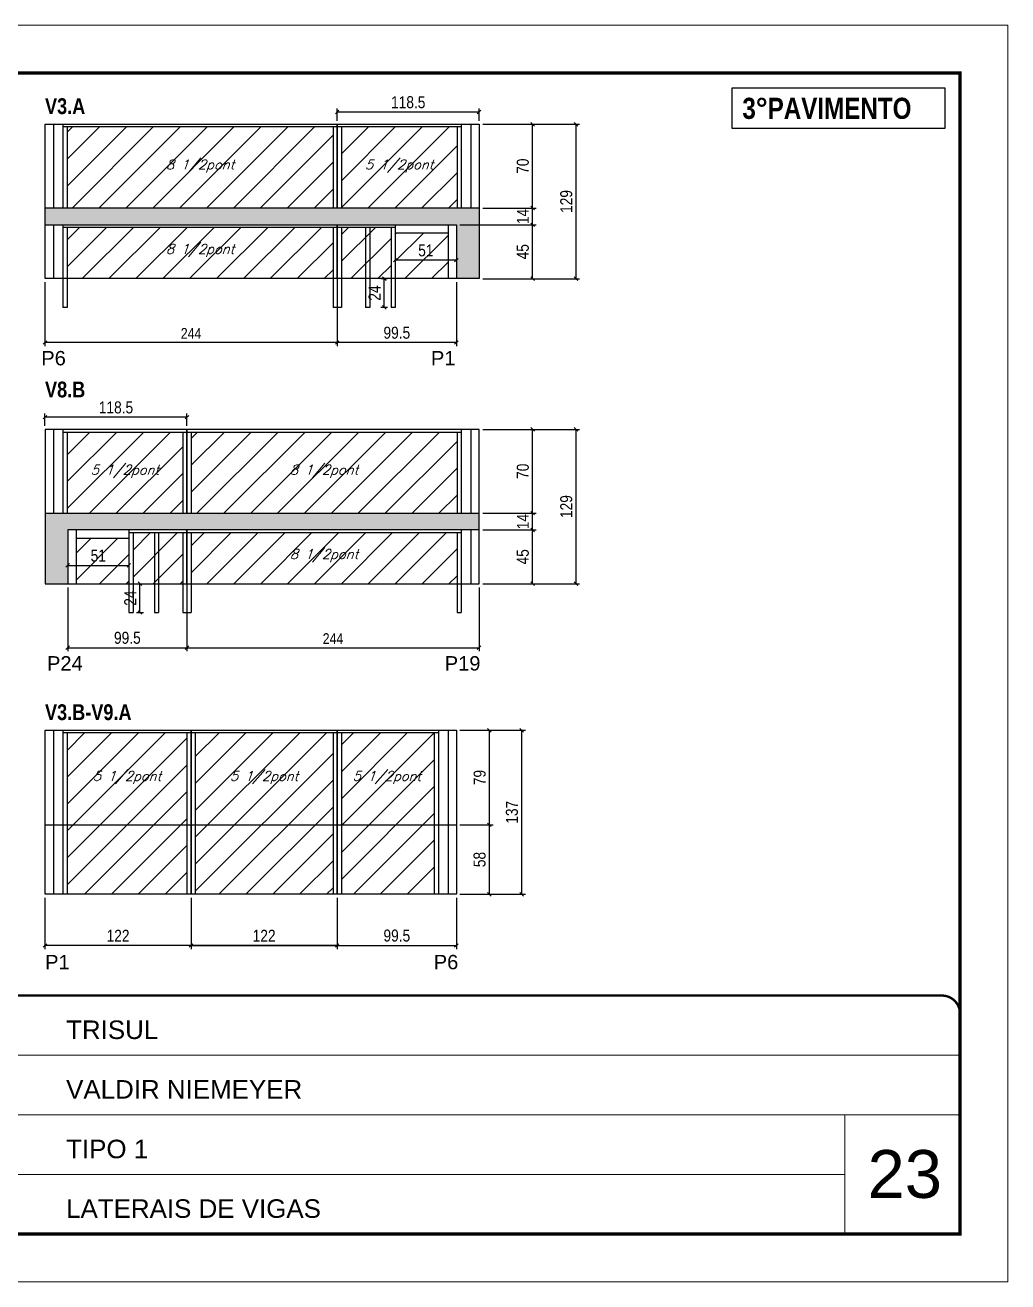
# Model space of a CAD drawing. Extents: x 3330 to 22105, y 1197 to 30204.
# Drawn here: x 16694 to 17515, y 23020 to 24070 of the extents above; entities that cross this region are included whole.
import ezdxf

# ---------------------------------------------------------------- set-up
doc = ezdxf.new("R2010")
doc.units = 0
doc.linetypes.add('CONTINUO', pattern=[0])
doc.linetypes.add('DASHED', pattern=[0.75, 0.5, -0.25])
for name, color, linetype in [('5', 5, 'Continuous'), ('COTA', 241, 'Continuous'), ('NOMENCLATURA', 7, 'Continuous'), ('Painéis', 200, 'Continuous'), ('SARR_2.2x7', 40, 'Continuous'), ('SARR_3.5x7', 81, 'Continuous'), ('texto', 7, 'Continuous')]:
    doc.layers.add(name, color=color, linetype=linetype)
for name, color, linetype, lineweight in [('CARIMBO', 255, 'Continuous', 9), ('Folhas', 255, 'Continuous', 9), ('Hachura', 251, 'Continuous', 9), ('SARRAFO DE PRESSAO', 251, 'DASHED', 9)]:
    doc.layers.add(name, color=color, linetype=linetype, lineweight=lineweight)
doc.styles.add('ARIAL', font='arial.ttf')
doc.styles.add('COTA TECNICA', font='techl___.ttf', dxfattribs={"height": 10})
doc.styles.add('COTA TECNICA-50', font='techl___.ttf', dxfattribs={"height": 9})
doc.styles.add('Romans', font='romans.shx')
doc.styles.get("Standard").update_dxf_attribs({"font": 'arial.ttf'})
doc.styles.add('TECNICA', font='techb___.ttf', dxfattribs={"height": 10})
doc.dimstyles.new('COTA PAINEL-50', dxfattribs={"dimtxt": 9, "dimasz": 3, "dimexe": 3, "dimexo": 3, "dimgap": 3, "dimtad": 1, "dimdec": 1, "dimzin": 12, "dimdsep": 46, "dimtxsty": 'COTA TECNICA-50', "dimblk1": 'OBLIQUE', "dimblk2": 'OBLIQUE', "dimsah": 1, "dimcen": 0.9, "dimclrd": 4, "dimclre": 4, "dimclrt": 240, "dimadec": 1, "dimazin": 3, "dimtfac": 1, "dimtdec": 1, "dimtmove": 0, "dimatfit": 3, "dimfxl": 1, "dimtolj": 1, "dimtzin": 12, "dimarcsym": 0})
doc.dimstyles.new('PAINEL', dxfattribs={"dimtxt": 10, "dimasz": 3, "dimexe": 3, "dimexo": 3, "dimgap": 3, "dimtad": 1, "dimdec": 1, "dimzin": 12, "dimdsep": 46, "dimtxsty": 'COTA TECNICA', "dimblk1": 'OBLIQUE', "dimblk2": 'OBLIQUE', "dimsah": 1, "dimcen": 0.9, "dimclrd": 4, "dimclre": 4, "dimclrt": 240, "dimadec": 1, "dimazin": 3, "dimtfac": 1, "dimtdec": 1, "dimtmove": 0, "dimatfit": 3, "dimfxl": 1, "dimtolj": 1, "dimtzin": 12, "dimarcsym": 0})

# ---------------------------------------------------------------- blocks, each defined once
blk = doc.blocks.new('9999999999')
at = {"color": 30, "linetype": 'CONTINUO'}
for p, q in [((98564.6, 34379.6), (99584, 34379.6)), ((98564.6, 34329.8), (99488, 34329.8)), ((99584, 34329.8), (99488, 34329.8)), ((99488, 34329.8), (99488, 34230.2)), ((98564.6, 34280), (99488, 34280))]:
    blk.add_line(p, q, dxfattribs=at)
at = {"color": 30, "linetype": 'CONTINUO', "const_width": 2}
blk.add_lwpolyline([(99584, 34230.2), (99584, 34414.4, 0.414214), (99569, 34429.4), (98229, 34429.4, 0.414214), (98214, 34414.4), (98214, 34245.2, 0.414214), (98229, 34230.2), (99584, 34230.2)], format="xyb", dxfattribs=at)
at = {"layer": 'Folhas'}
blk.add_lwpolyline([(98139, 34190.2), (99624, 34190.2), (99624, 35240.2), (98139, 35240.2)], close=True, dxfattribs=at)
at = {"layer": 'Folhas', "color": 30, "const_width": 3}
blk.add_lwpolyline([(98214, 34230.2), (99584, 34230.2), (99584, 35200.2), (98214, 35200.2)], close=True, dxfattribs=at)
at = {"color": 7, "linetype": 'Continuous', "ltscale": 5, "style": 'ARIAL'}
for s, height, p in [('TRISUL', 15.48, (98837.7, 34393.1)), ('VALDIR NIEMEYER', 15.483, (98837.7, 34343.3)), ('TIPO 1', 15.48, (98837.7, 34293.5)), ('LATERAIS DE VIGAS', 15.483, (98837.7, 34243.7))]:
    blk.add_text(s, height=height, dxfattribs=at).set_placement(p)
blk = doc.blocks.new('_Oblique')
at = {"color": 0, "linetype": 'ByBlock', "lineweight": -2}
blk.add_line((-0.5, -0.5), (0.5, 0.5), dxfattribs=at)
blk = doc.blocks.new('*D3789')
at = {"layer": 'COTA', "color": 4, "linetype": 'ByBlock', "lineweight": -2, "transparency": 16777216}
for p, q in [((16710.6, 23855.4), (16710.6, 23802.1)), ((16954.6, 23855.4), (16954.6, 23802.1)), ((16954.6, 23805.1), (16710.6, 23805.1))]:
    blk.add_line(p, q, dxfattribs=at)
at = {"layer": 'Defpoints', "color": 0, "linetype": 'ByBlock', "transparency": 16777216}
for p in [(16710.6, 23858.4), (16954.6, 23858.4), (16710.6, 23805.1)]:
    blk.add_point(p, dxfattribs=at)
at = {"layer": 'COTA', "color": 4, "linetype": 'ByBlock', "lineweight": -2, "transparency": 16777216, "xscale": 3, "yscale": 3, "zscale": 3, "rotation": 180}
blk.add_blockref('_Oblique', (16710.6, 23805.1), dxfattribs=at)
at = {"layer": 'COTA', "color": 4, "linetype": 'ByBlock', "lineweight": -2, "transparency": 16777216, "xscale": 3, "yscale": 3, "zscale": 3}
blk.add_blockref('_Oblique', (16954.6, 23805.1), dxfattribs=at)
at = {"layer": 'COTA', "color": 240, "linetype": 'ByBlock', "transparency": 16777216, "insert": (16832.6, 23812.7), "char_height": 9, "attachment_point": 5, "style": 'COTA TECNICA-50'}
blk.add_mtext('\\A1;244', dxfattribs=at)
blk = doc.blocks.new('*D3790')
at = {"layer": 'COTA', "color": 4, "linetype": 'ByBlock', "lineweight": -2, "transparency": 16777216}
for p, q in [((16954.6, 23855.4), (16954.6, 23802.1)), ((17054.1, 23855.4), (17054.1, 23802.1)), ((17054.1, 23805.1), (16954.6, 23805.1))]:
    blk.add_line(p, q, dxfattribs=at)
at = {"layer": 'Defpoints', "color": 0, "linetype": 'ByBlock', "transparency": 16777216}
for p in [(16954.6, 23858.4), (17054.1, 23858.4), (16954.6, 23805.1)]:
    blk.add_point(p, dxfattribs=at)
at = {"layer": 'COTA', "color": 4, "linetype": 'ByBlock', "lineweight": -2, "transparency": 16777216, "xscale": 3, "yscale": 3, "zscale": 3, "rotation": 180}
blk.add_blockref('_Oblique', (16954.6, 23805.1), dxfattribs=at)
at = {"layer": 'COTA', "color": 4, "linetype": 'ByBlock', "lineweight": -2, "transparency": 16777216, "xscale": 3, "yscale": 3, "zscale": 3}
blk.add_blockref('_Oblique', (17054.1, 23805.1), dxfattribs=at)
at = {"layer": 'COTA', "color": 240, "linetype": 'ByBlock', "transparency": 16777216, "insert": (17004.4, 23813.2), "char_height": 10, "attachment_point": 5, "style": 'COTA TECNICA'}
blk.add_mtext('\\A1;99.5', dxfattribs=at)
blk = doc.blocks.new('*D3791')
at = {"layer": 'COTA', "color": 4, "linetype": 'ByBlock', "lineweight": -2, "transparency": 16777216}
for p, q in [((16996.6, 23858.4), (16990.9, 23858.4)), ((16993.9, 23834.4), (16993.9, 23858.4)), ((16996.6, 23834.4), (16990.9, 23834.4))]:
    blk.add_line(p, q, dxfattribs=at)
at = {"layer": 'Defpoints', "color": 0, "linetype": 'ByBlock', "transparency": 16777216}
for p in [(16993.9, 23858.4), (16999.6, 23858.4), (16999.6, 23834.4)]:
    blk.add_point(p, dxfattribs=at)
at = {"layer": 'COTA', "color": 4, "linetype": 'ByBlock', "lineweight": -2, "transparency": 16777216, "xscale": 3, "yscale": 3, "zscale": 3}
for p, rotation in [((16993.9, 23858.4), 90), ((16993.9, 23834.4), 270)]:
    blk.add_blockref('_Oblique', p, dxfattribs=dict(at, rotation=rotation))
at = {"layer": 'COTA', "color": 240, "linetype": 'ByBlock', "transparency": 16777216, "insert": (16985.8, 23846.4), "char_height": 10, "attachment_point": 5, "rotation": 90, "style": 'COTA TECNICA'}
blk.add_mtext('\\A1;24', dxfattribs=at)
blk = doc.blocks.new('*D3792')
at = {"layer": 'COTA', "color": 4, "linetype": 'ByBlock', "lineweight": -2, "transparency": 16777216}
for p, q in [((16710.6, 23341.1), (16710.6, 23298.3)), ((16832.6, 23341.1), (16832.6, 23298.3)), ((16832.6, 23301.3), (16710.6, 23301.3))]:
    blk.add_line(p, q, dxfattribs=at)
at = {"layer": 'Defpoints', "color": 0, "linetype": 'ByBlock', "transparency": 16777216}
for p in [(16710.6, 23344.1), (16832.6, 23344.1), (16710.6, 23301.3)]:
    blk.add_point(p, dxfattribs=at)
at = {"layer": 'COTA', "color": 4, "linetype": 'ByBlock', "lineweight": -2, "transparency": 16777216, "xscale": 3, "yscale": 3, "zscale": 3, "rotation": 180}
blk.add_blockref('_Oblique', (16710.6, 23301.3), dxfattribs=at)
at = {"layer": 'COTA', "color": 4, "linetype": 'ByBlock', "lineweight": -2, "transparency": 16777216, "xscale": 3, "yscale": 3, "zscale": 3}
blk.add_blockref('_Oblique', (16832.6, 23301.3), dxfattribs=at)
at = {"layer": 'COTA', "color": 240, "linetype": 'ByBlock', "transparency": 16777216, "insert": (16771.6, 23309.4), "char_height": 10, "attachment_point": 5, "style": 'COTA TECNICA'}
blk.add_mtext('\\A1;122', dxfattribs=at)
blk = doc.blocks.new('*D3793')
at = {"layer": 'COTA', "color": 4, "linetype": 'ByBlock', "lineweight": -2, "transparency": 16777216}
for p, q in [((16832.6, 23341.1), (16832.6, 23298.3)), ((16954.6, 23341.1), (16954.6, 23298.3)), ((16832.6, 23301.3), (16954.6, 23301.3))]:
    blk.add_line(p, q, dxfattribs=at)
at = {"layer": 'Defpoints', "color": 0, "linetype": 'ByBlock', "transparency": 16777216}
for p in [(16832.6, 23344.1), (16954.6, 23344.1), (16954.6, 23301.3)]:
    blk.add_point(p, dxfattribs=at)
at = {"layer": 'COTA', "color": 4, "linetype": 'ByBlock', "lineweight": -2, "transparency": 16777216, "xscale": 3, "yscale": 3, "zscale": 3, "rotation": 180}
blk.add_blockref('_Oblique', (16832.6, 23301.3), dxfattribs=at)
at = {"layer": 'COTA', "color": 4, "linetype": 'ByBlock', "lineweight": -2, "transparency": 16777216, "xscale": 3, "yscale": 3, "zscale": 3}
blk.add_blockref('_Oblique', (16954.6, 23301.3), dxfattribs=at)
at = {"layer": 'COTA', "color": 240, "linetype": 'ByBlock', "transparency": 16777216, "insert": (16893.6, 23309.4), "char_height": 10, "attachment_point": 5, "style": 'COTA TECNICA'}
blk.add_mtext('\\A1;122', dxfattribs=at)
blk = doc.blocks.new('*D3794')
at = {"layer": 'COTA', "color": 4, "linetype": 'ByBlock', "lineweight": -2, "transparency": 16777216}
for p, q in [((16832.6, 23341.1), (16832.6, 23298.3)), ((16954.6, 23341.1), (16954.6, 23298.3)), ((16954.6, 23301.3), (16832.6, 23301.3))]:
    blk.add_line(p, q, dxfattribs=at)
at = {"layer": 'Defpoints', "color": 0, "linetype": 'ByBlock', "transparency": 16777216}
for p in [(16832.6, 23344.1), (16954.6, 23344.1), (16832.6, 23301.3)]:
    blk.add_point(p, dxfattribs=at)
at = {"layer": 'COTA', "color": 4, "linetype": 'ByBlock', "lineweight": -2, "transparency": 16777216, "xscale": 3, "yscale": 3, "zscale": 3, "rotation": 180}
blk.add_blockref('_Oblique', (16832.6, 23301.3), dxfattribs=at)
at = {"layer": 'COTA', "color": 4, "linetype": 'ByBlock', "lineweight": -2, "transparency": 16777216, "xscale": 3, "yscale": 3, "zscale": 3}
blk.add_blockref('_Oblique', (16954.6, 23301.3), dxfattribs=at)
at = {"layer": 'COTA', "color": 240, "linetype": 'ByBlock', "transparency": 16777216, "insert": (16893.6, 23309.4), "char_height": 10, "attachment_point": 5, "style": 'COTA TECNICA'}
blk.add_mtext('\\A1;122', dxfattribs=at)
blk = doc.blocks.new('*D3795')
at = {"layer": 'COTA', "color": 4, "linetype": 'ByBlock', "lineweight": -2, "transparency": 16777216}
for p, q in [((16954.6, 23341.1), (16954.6, 23298.3)), ((17054.1, 23341.1), (17054.1, 23298.3)), ((16954.6, 23301.3), (17054.1, 23301.3))]:
    blk.add_line(p, q, dxfattribs=at)
at = {"layer": 'Defpoints', "color": 0, "linetype": 'ByBlock', "transparency": 16777216}
for p in [(16954.6, 23344.1), (17054.1, 23344.1), (17054.1, 23301.3)]:
    blk.add_point(p, dxfattribs=at)
at = {"layer": 'COTA', "color": 4, "linetype": 'ByBlock', "lineweight": -2, "transparency": 16777216, "xscale": 3, "yscale": 3, "zscale": 3, "rotation": 180}
blk.add_blockref('_Oblique', (16954.6, 23301.3), dxfattribs=at)
at = {"layer": 'COTA', "color": 4, "linetype": 'ByBlock', "lineweight": -2, "transparency": 16777216, "xscale": 3, "yscale": 3, "zscale": 3}
blk.add_blockref('_Oblique', (17054.1, 23301.3), dxfattribs=at)
at = {"layer": 'COTA', "color": 240, "linetype": 'ByBlock', "transparency": 16777216, "insert": (17004.4, 23309.5), "char_height": 10, "attachment_point": 5, "style": 'COTA TECNICA'}
blk.add_mtext('\\A1;99.5', dxfattribs=at)
blk = doc.blocks.new('*D3796')
at = {"layer": 'COTA', "color": 4, "linetype": 'ByBlock', "lineweight": -2, "transparency": 16777216}
for p, q in [((17057.1, 23481.1), (17111.7, 23481.1)), ((17108.7, 23344.1), (17108.7, 23481.1)), ((17057.1, 23344.1), (17111.7, 23344.1))]:
    blk.add_line(p, q, dxfattribs=at)
at = {"layer": 'Defpoints', "color": 0, "linetype": 'ByBlock', "transparency": 16777216}
for p in [(17054.1, 23481.1), (17108.7, 23481.1), (17054.1, 23344.1)]:
    blk.add_point(p, dxfattribs=at)
at = {"layer": 'COTA', "color": 4, "linetype": 'ByBlock', "lineweight": -2, "transparency": 16777216, "xscale": 3, "yscale": 3, "zscale": 3}
for p, rotation in [((17108.7, 23481.1), 90), ((17108.7, 23344.1), 270)]:
    blk.add_blockref('_Oblique', p, dxfattribs=dict(at, rotation=rotation))
at = {"layer": 'COTA', "color": 240, "linetype": 'ByBlock', "transparency": 16777216, "insert": (17100.5, 23412.6), "char_height": 10, "attachment_point": 5, "rotation": 90, "style": 'COTA TECNICA'}
blk.add_mtext('\\A1;137', dxfattribs=at)
blk = doc.blocks.new('*D3787')
at = {"layer": 'COTA', "color": 4, "linetype": 'ByBlock', "lineweight": -2, "transparency": 16777216}
for p, q in [((17057.1, 23402.1), (17084.7, 23402.1)), ((17081.7, 23344.1), (17081.7, 23402.1)), ((17057.1, 23344.1), (17084.7, 23344.1))]:
    blk.add_line(p, q, dxfattribs=at)
at = {"layer": 'Defpoints', "color": 0, "linetype": 'ByBlock', "transparency": 16777216}
for p in [(17054.1, 23402.1), (17081.7, 23402.1), (17054.1, 23344.1)]:
    blk.add_point(p, dxfattribs=at)
at = {"layer": 'COTA', "color": 4, "linetype": 'ByBlock', "lineweight": -2, "transparency": 16777216, "xscale": 3, "yscale": 3, "zscale": 3}
for p, rotation in [((17081.7, 23402.1), 90), ((17081.7, 23344.1), 270)]:
    blk.add_blockref('_Oblique', p, dxfattribs=dict(at, rotation=rotation))
at = {"layer": 'COTA', "color": 240, "linetype": 'ByBlock', "transparency": 16777216, "insert": (17073.5, 23373.1), "char_height": 10, "attachment_point": 5, "rotation": 90, "style": 'COTA TECNICA'}
blk.add_mtext('\\A1;58', dxfattribs=at)
blk = doc.blocks.new('*D3788')
at = {"layer": 'COTA', "color": 4, "linetype": 'ByBlock', "lineweight": -2, "transparency": 16777216}
for p, q in [((17057.1, 23481.1), (17084.7, 23481.1)), ((17081.7, 23402.1), (17081.7, 23481.1)), ((17057.1, 23402.1), (17084.7, 23402.1))]:
    blk.add_line(p, q, dxfattribs=at)
at = {"layer": 'Defpoints', "color": 0, "linetype": 'ByBlock', "transparency": 16777216}
for p in [(17054.1, 23481.1), (17081.7, 23481.1), (17054.1, 23402.1)]:
    blk.add_point(p, dxfattribs=at)
at = {"layer": 'COTA', "color": 4, "linetype": 'ByBlock', "lineweight": -2, "transparency": 16777216, "xscale": 3, "yscale": 3, "zscale": 3}
for p, rotation in [((17081.7, 23481.1), 90), ((17081.7, 23402.1), 270)]:
    blk.add_blockref('_Oblique', p, dxfattribs=dict(at, rotation=rotation))
at = {"layer": 'COTA', "color": 240, "linetype": 'ByBlock', "transparency": 16777216, "insert": (17073.6, 23441.6), "char_height": 10, "attachment_point": 5, "rotation": 90, "style": 'COTA TECNICA'}
blk.add_mtext('\\A1;79', dxfattribs=at)
blk = doc.blocks.new('*D3807')
at = {"layer": 'COTA', "color": 4, "lineweight": -2, "transparency": 16777216}
for p, q in [((16954.6, 23990.4), (16954.6, 24000.7)), ((16954.6, 23997.7), (17073.1, 23997.7)), ((17073.1, 23990.4), (17073.1, 24000.7))]:
    blk.add_line(p, q, dxfattribs=at)
at = {"layer": 'Defpoints', "color": 0, "transparency": 16777216}
for p in [(17073.1, 23997.7), (16954.6, 23987.4), (17073.1, 23987.4)]:
    blk.add_point(p, dxfattribs=at)
at = {"layer": 'COTA', "color": 4, "lineweight": -2, "transparency": 16777216, "xscale": 3, "yscale": 3, "zscale": 3, "rotation": 180}
blk.add_blockref('_Oblique', (16954.6, 23997.7), dxfattribs=at)
at = {"layer": 'COTA', "color": 4, "lineweight": -2, "transparency": 16777216, "xscale": 3, "yscale": 3, "zscale": 3}
blk.add_blockref('_Oblique', (17073.1, 23997.7), dxfattribs=at)
at = {"layer": 'COTA', "color": 240, "transparency": 16777216, "insert": (17013.9, 24005.8), "char_height": 10, "attachment_point": 5, "style": 'COTA TECNICA'}
blk.add_mtext('\\A1;118.5', dxfattribs=at)
blk = doc.blocks.new('*D3808')
at = {"layer": 'COTA', "color": 4, "lineweight": -2, "transparency": 16777216}
for p, q in [((17003.1, 23881), (17003.1, 23870.9)), ((17054.1, 23881), (17054.1, 23870.9)), ((17054.1, 23873.9), (17003.1, 23873.9))]:
    blk.add_line(p, q, dxfattribs=at)
at = {"layer": 'Defpoints', "color": 0, "transparency": 16777216}
for p in [(17003.1, 23884), (17054.1, 23884), (17003.1, 23873.9)]:
    blk.add_point(p, dxfattribs=at)
at = {"layer": 'COTA', "color": 4, "lineweight": -2, "transparency": 16777216, "xscale": 3, "yscale": 3, "zscale": 3, "rotation": 180}
blk.add_blockref('_Oblique', (17003.1, 23873.9), dxfattribs=at)
at = {"layer": 'COTA', "color": 4, "lineweight": -2, "transparency": 16777216, "xscale": 3, "yscale": 3, "zscale": 3}
blk.add_blockref('_Oblique', (17054.1, 23873.9), dxfattribs=at)
at = {"layer": 'COTA', "color": 240, "transparency": 16777216, "insert": (17028.6, 23882), "char_height": 10, "attachment_point": 5, "style": 'COTA TECNICA'}
blk.add_mtext('\\A1;51', dxfattribs=at)
blk = doc.blocks.new('*D3809')
at = {"layer": 'COTA', "color": 4, "lineweight": -2, "transparency": 16777216}
for p, q in [((17057.1, 23903.4), (17120.7, 23903.4)), ((17117.7, 23858.4), (17117.7, 23903.4)), ((17076.1, 23858.4), (17120.7, 23858.4))]:
    blk.add_line(p, q, dxfattribs=at)
at = {"layer": 'Defpoints', "color": 0, "transparency": 16777216}
for p in [(17054.1, 23903.4), (17117.7, 23903.4), (17073.1, 23858.4)]:
    blk.add_point(p, dxfattribs=at)
at = {"layer": 'COTA', "color": 4, "lineweight": -2, "transparency": 16777216, "xscale": 3, "yscale": 3, "zscale": 3}
for p, rotation in [((17117.7, 23903.4), 90), ((17117.7, 23858.4), 270)]:
    blk.add_blockref('_Oblique', p, dxfattribs=dict(at, rotation=rotation))
at = {"layer": 'COTA', "color": 240, "transparency": 16777216, "insert": (17109.6, 23880.9), "char_height": 10, "attachment_point": 5, "rotation": 90, "style": 'COTA TECNICA'}
blk.add_mtext('\\A1;45', dxfattribs=at)
blk = doc.blocks.new('*D3810')
at = {"layer": 'COTA', "color": 4, "lineweight": -2, "transparency": 16777216}
for p, q in [((17076.1, 23917.4), (17120.7, 23917.4)), ((17117.7, 23903.4), (17117.7, 23917.4)), ((17057.1, 23903.4), (17120.7, 23903.4))]:
    blk.add_line(p, q, dxfattribs=at)
at = {"layer": 'Defpoints', "color": 0, "transparency": 16777216}
for p in [(17073.1, 23917.4), (17117.7, 23917.4), (17054.1, 23903.4)]:
    blk.add_point(p, dxfattribs=at)
at = {"layer": 'COTA', "color": 4, "lineweight": -2, "transparency": 16777216, "xscale": 3, "yscale": 3, "zscale": 3}
for p, rotation in [((17117.7, 23917.4), 90), ((17117.7, 23903.4), 270)]:
    blk.add_blockref('_Oblique', p, dxfattribs=dict(at, rotation=rotation))
at = {"layer": 'COTA', "color": 240, "transparency": 16777216, "insert": (17109.6, 23910.4), "char_height": 10, "attachment_point": 5, "rotation": 90, "style": 'COTA TECNICA'}
blk.add_mtext('\\A1;14', dxfattribs=at)
blk = doc.blocks.new('*D3811')
at = {"layer": 'COTA', "color": 4, "lineweight": -2, "transparency": 16777216}
for p, q in [((17076.1, 23987.4), (17120.7, 23987.4)), ((17117.7, 23917.4), (17117.7, 23987.4)), ((17076.1, 23917.4), (17120.7, 23917.4))]:
    blk.add_line(p, q, dxfattribs=at)
at = {"layer": 'Defpoints', "color": 0, "transparency": 16777216}
for p in [(17073.1, 23987.4), (17117.7, 23987.4), (17073.1, 23917.4)]:
    blk.add_point(p, dxfattribs=at)
at = {"layer": 'COTA', "color": 4, "lineweight": -2, "transparency": 16777216, "xscale": 3, "yscale": 3, "zscale": 3}
for p, rotation in [((17117.7, 23987.4), 90), ((17117.7, 23917.4), 270)]:
    blk.add_blockref('_Oblique', p, dxfattribs=dict(at, rotation=rotation))
at = {"layer": 'COTA', "color": 240, "transparency": 16777216, "insert": (17109.6, 23952.4), "char_height": 10, "attachment_point": 5, "rotation": 90, "style": 'COTA TECNICA'}
blk.add_mtext('\\A1;70', dxfattribs=at)
blk = doc.blocks.new('*D3799')
at = {"layer": 'COTA', "color": 4, "linetype": 'ByBlock', "lineweight": -2, "transparency": 16777216}
for p, q in [((16829.1, 23600.5), (16829.1, 23547.1)), ((17073.1, 23600.5), (17073.1, 23547.1)), ((16829.1, 23550.1), (17073.1, 23550.1))]:
    blk.add_line(p, q, dxfattribs=at)
at = {"layer": 'Defpoints', "color": 0, "linetype": 'ByBlock', "transparency": 16777216}
for p in [(16829.1, 23603.5), (17073.1, 23603.5), (17073.1, 23550.1)]:
    blk.add_point(p, dxfattribs=at)
at = {"layer": 'COTA', "color": 4, "linetype": 'ByBlock', "lineweight": -2, "transparency": 16777216, "xscale": 3, "yscale": 3, "zscale": 3, "rotation": 180}
blk.add_blockref('_Oblique', (16829.1, 23550.1), dxfattribs=at)
at = {"layer": 'COTA', "color": 4, "linetype": 'ByBlock', "lineweight": -2, "transparency": 16777216, "xscale": 3, "yscale": 3, "zscale": 3}
blk.add_blockref('_Oblique', (17073.1, 23550.1), dxfattribs=at)
at = {"layer": 'COTA', "color": 240, "linetype": 'ByBlock', "transparency": 16777216, "insert": (16951.1, 23557.7), "char_height": 9, "attachment_point": 5, "style": 'COTA TECNICA-50'}
blk.add_mtext('\\A1;244', dxfattribs=at)
blk = doc.blocks.new('*D3800')
at = {"layer": 'COTA', "color": 4, "linetype": 'ByBlock', "lineweight": -2, "transparency": 16777216}
for p, q in [((16729.6, 23600.5), (16729.6, 23547.1)), ((16829.1, 23600.5), (16829.1, 23547.1)), ((16729.6, 23550.1), (16829.1, 23550.1))]:
    blk.add_line(p, q, dxfattribs=at)
at = {"layer": 'Defpoints', "color": 0, "linetype": 'ByBlock', "transparency": 16777216}
for p in [(16729.6, 23603.5), (16829.1, 23603.5), (16829.1, 23550.1)]:
    blk.add_point(p, dxfattribs=at)
at = {"layer": 'COTA', "color": 4, "linetype": 'ByBlock', "lineweight": -2, "transparency": 16777216, "xscale": 3, "yscale": 3, "zscale": 3, "rotation": 180}
blk.add_blockref('_Oblique', (16729.6, 23550.1), dxfattribs=at)
at = {"layer": 'COTA', "color": 4, "linetype": 'ByBlock', "lineweight": -2, "transparency": 16777216, "xscale": 3, "yscale": 3, "zscale": 3}
blk.add_blockref('_Oblique', (16829.1, 23550.1), dxfattribs=at)
at = {"layer": 'COTA', "color": 240, "linetype": 'ByBlock', "transparency": 16777216, "insert": (16779.4, 23558.3), "char_height": 10, "attachment_point": 5, "style": 'COTA TECNICA'}
blk.add_mtext('\\A1;99.5', dxfattribs=at)
blk = doc.blocks.new('*D3801')
at = {"layer": 'COTA', "color": 4, "linetype": 'ByBlock', "lineweight": -2, "transparency": 16777216}
for p, q in [((16787.1, 23603.5), (16792.9, 23603.5)), ((16789.9, 23579.5), (16789.9, 23603.5)), ((16787.1, 23579.5), (16792.9, 23579.5))]:
    blk.add_line(p, q, dxfattribs=at)
at = {"layer": 'Defpoints', "color": 0, "linetype": 'ByBlock', "transparency": 16777216}
for p in [(16784.1, 23603.5), (16789.9, 23603.5), (16784.1, 23579.5)]:
    blk.add_point(p, dxfattribs=at)
at = {"layer": 'COTA', "color": 4, "linetype": 'ByBlock', "lineweight": -2, "transparency": 16777216, "xscale": 3, "yscale": 3, "zscale": 3}
for p, rotation in [((16789.9, 23603.5), 90), ((16789.9, 23579.5), 270)]:
    blk.add_blockref('_Oblique', p, dxfattribs=dict(at, rotation=rotation))
at = {"layer": 'COTA', "color": 240, "linetype": 'ByBlock', "transparency": 16777216, "insert": (16781.8, 23591.5), "char_height": 10, "attachment_point": 5, "rotation": 90, "style": 'COTA TECNICA'}
blk.add_mtext('\\A1;24', dxfattribs=at)
blk = doc.blocks.new('*D3805')
at = {"layer": 'COTA', "color": 4, "lineweight": -2, "transparency": 16777216}
for p, q in [((16710.6, 23735.5), (16710.6, 23745.7)), ((16829.1, 23742.7), (16710.6, 23742.7)), ((16829.1, 23735.5), (16829.1, 23745.7))]:
    blk.add_line(p, q, dxfattribs=at)
at = {"layer": 'Defpoints', "color": 0, "transparency": 16777216}
for p in [(16710.6, 23742.7), (16710.6, 23732.5), (16829.1, 23732.5)]:
    blk.add_point(p, dxfattribs=at)
at = {"layer": 'COTA', "color": 4, "lineweight": -2, "transparency": 16777216, "xscale": 3, "yscale": 3, "zscale": 3, "rotation": 180}
blk.add_blockref('_Oblique', (16710.6, 23742.7), dxfattribs=at)
at = {"layer": 'COTA', "color": 4, "lineweight": -2, "transparency": 16777216, "xscale": 3, "yscale": 3, "zscale": 3}
blk.add_blockref('_Oblique', (16829.1, 23742.7), dxfattribs=at)
at = {"layer": 'COTA', "color": 240, "transparency": 16777216, "insert": (16769.9, 23750.8), "char_height": 10, "attachment_point": 5, "style": 'COTA TECNICA'}
blk.add_mtext('\\A1;118.5', dxfattribs=at)
blk = doc.blocks.new('*D3806')
at = {"layer": 'COTA', "color": 4, "lineweight": -2, "transparency": 16777216}
for p, q in [((16729.6, 23626), (16729.6, 23615.9)), ((16780.6, 23626), (16780.6, 23615.9)), ((16729.6, 23618.9), (16780.6, 23618.9))]:
    blk.add_line(p, q, dxfattribs=at)
at = {"layer": 'Defpoints', "color": 0, "transparency": 16777216}
for p in [(16729.6, 23629), (16780.6, 23629), (16780.6, 23618.9)]:
    blk.add_point(p, dxfattribs=at)
at = {"layer": 'COTA', "color": 4, "lineweight": -2, "transparency": 16777216, "xscale": 3, "yscale": 3, "zscale": 3, "rotation": 180}
blk.add_blockref('_Oblique', (16729.6, 23618.9), dxfattribs=at)
at = {"layer": 'COTA', "color": 4, "lineweight": -2, "transparency": 16777216, "xscale": 3, "yscale": 3, "zscale": 3}
blk.add_blockref('_Oblique', (16780.6, 23618.9), dxfattribs=at)
at = {"layer": 'COTA', "color": 240, "transparency": 16777216, "insert": (16755.1, 23627), "char_height": 10, "attachment_point": 5, "style": 'COTA TECNICA'}
blk.add_mtext('\\A1;51', dxfattribs=at)
blk = doc.blocks.new('*D3802')
at = {"layer": 'COTA', "color": 4, "lineweight": -2, "transparency": 16777216}
for p, q in [((17076.1, 23987.4), (17157, 23987.4)), ((17154, 23858.4), (17154, 23987.4)), ((17076.1, 23858.4), (17157, 23858.4))]:
    blk.add_line(p, q, dxfattribs=at)
at = {"layer": 'Defpoints', "color": 0, "transparency": 16777216}
for p in [(17073.1, 23987.4), (17154, 23987.4), (17073.1, 23858.4)]:
    blk.add_point(p, dxfattribs=at)
at = {"layer": 'COTA', "color": 4, "lineweight": -2, "transparency": 16777216, "xscale": 3, "yscale": 3, "zscale": 3}
for p, rotation in [((17154, 23987.4), 90), ((17154, 23858.4), 270)]:
    blk.add_blockref('_Oblique', p, dxfattribs=dict(at, rotation=rotation))
at = {"layer": 'COTA', "color": 240, "transparency": 16777216, "insert": (17145.9, 23922.9), "char_height": 10, "attachment_point": 5, "rotation": 90, "style": 'COTA TECNICA'}
blk.add_mtext('\\A1;129', dxfattribs=at)
blk = doc.blocks.new('*D3797')
at = {"layer": 'COTA', "color": 4, "lineweight": -2, "transparency": 16777216}
for p, q in [((17076.1, 23648.5), (17120.7, 23648.5)), ((17117.7, 23603.5), (17117.7, 23648.5)), ((17076.1, 23603.5), (17120.7, 23603.5))]:
    blk.add_line(p, q, dxfattribs=at)
at = {"layer": 'Defpoints', "color": 0, "transparency": 16777216}
for p in [(17073.1, 23648.5), (17117.7, 23648.5), (17073.1, 23603.5)]:
    blk.add_point(p, dxfattribs=at)
at = {"layer": 'COTA', "color": 4, "lineweight": -2, "transparency": 16777216, "xscale": 3, "yscale": 3, "zscale": 3}
for p, rotation in [((17117.7, 23648.5), 90), ((17117.7, 23603.5), 270)]:
    blk.add_blockref('_Oblique', p, dxfattribs=dict(at, rotation=rotation))
at = {"layer": 'COTA', "color": 240, "transparency": 16777216, "insert": (17109.6, 23626), "char_height": 10, "attachment_point": 5, "rotation": 90, "style": 'COTA TECNICA'}
blk.add_mtext('\\A1;45', dxfattribs=at)
blk = doc.blocks.new('*D3798')
at = {"layer": 'COTA', "color": 4, "lineweight": -2, "transparency": 16777216}
for p, q in [((17076.1, 23662.5), (17120.7, 23662.5)), ((17117.7, 23648.5), (17117.7, 23662.5)), ((17076.1, 23648.5), (17120.7, 23648.5))]:
    blk.add_line(p, q, dxfattribs=at)
at = {"layer": 'Defpoints', "color": 0, "transparency": 16777216}
for p in [(17073.1, 23662.5), (17117.7, 23662.5), (17073.1, 23648.5)]:
    blk.add_point(p, dxfattribs=at)
at = {"layer": 'COTA', "color": 4, "lineweight": -2, "transparency": 16777216, "xscale": 3, "yscale": 3, "zscale": 3}
for p, rotation in [((17117.7, 23662.5), 90), ((17117.7, 23648.5), 270)]:
    blk.add_blockref('_Oblique', p, dxfattribs=dict(at, rotation=rotation))
at = {"layer": 'COTA', "color": 240, "transparency": 16777216, "insert": (17109.6, 23655.5), "char_height": 10, "attachment_point": 5, "rotation": 90, "style": 'COTA TECNICA'}
blk.add_mtext('\\A1;14', dxfattribs=at)
blk = doc.blocks.new('*D3803')
at = {"layer": 'COTA', "color": 4, "lineweight": -2, "transparency": 16777216}
for p, q in [((17076.1, 23732.5), (17120.7, 23732.5)), ((17117.7, 23662.5), (17117.7, 23732.5)), ((17076.1, 23662.5), (17120.7, 23662.5))]:
    blk.add_line(p, q, dxfattribs=at)
at = {"layer": 'Defpoints', "color": 0, "transparency": 16777216}
for p in [(17073.1, 23732.5), (17117.7, 23732.5), (17073.1, 23662.5)]:
    blk.add_point(p, dxfattribs=at)
at = {"layer": 'COTA', "color": 4, "lineweight": -2, "transparency": 16777216, "xscale": 3, "yscale": 3, "zscale": 3}
for p, rotation in [((17117.7, 23732.5), 90), ((17117.7, 23662.5), 270)]:
    blk.add_blockref('_Oblique', p, dxfattribs=dict(at, rotation=rotation))
at = {"layer": 'COTA', "color": 240, "transparency": 16777216, "insert": (17109.6, 23697.5), "char_height": 10, "attachment_point": 5, "rotation": 90, "style": 'COTA TECNICA'}
blk.add_mtext('\\A1;70', dxfattribs=at)
blk = doc.blocks.new('*D3804')
at = {"layer": 'COTA', "color": 4, "lineweight": -2, "transparency": 16777216}
for p, q in [((17076.1, 23732.5), (17157, 23732.5)), ((17154, 23603.5), (17154, 23732.5)), ((17076.1, 23603.5), (17157, 23603.5))]:
    blk.add_line(p, q, dxfattribs=at)
at = {"layer": 'Defpoints', "color": 0, "transparency": 16777216}
for p in [(17073.1, 23732.5), (17154, 23732.5), (17073.1, 23603.5)]:
    blk.add_point(p, dxfattribs=at)
at = {"layer": 'COTA', "color": 4, "lineweight": -2, "transparency": 16777216, "xscale": 3, "yscale": 3, "zscale": 3}
for p, rotation in [((17154, 23732.5), 90), ((17154, 23603.5), 270)]:
    blk.add_blockref('_Oblique', p, dxfattribs=dict(at, rotation=rotation))
at = {"layer": 'COTA', "color": 240, "transparency": 16777216, "insert": (17145.9, 23668), "char_height": 10, "attachment_point": 5, "rotation": 90, "style": 'COTA TECNICA'}
blk.add_mtext('\\A1;129', dxfattribs=at)

msp = doc.modelspace()

# ---------------------------------------------------------------- hatches: boundary and pattern name
at = {"layer": 'COTA'}
h = msp.add_hatch(dxfattribs=at)
h.set_pattern_fill('AR-CONC', color=256, scale=0.03)
h.set_pattern_definition([(50, (-1585, -1127.741), (5.4655401, -0.47817257), [0.5715, -6.2865]), (355, (-1585, -1127.741), (-1.0573026, 5.7317054), [0.4572, -5.0292175]), (100.451445, (-1584.5445, -1127.7806), (4.4082374, 5.2535326), [0.4857003, -5.3427073]), (46.1842, (-1585, -1126.217), (8.1323712, -1.2612698), [0.85725, -9.42975]), (96.635558, (-1584.322, -1126.322), (7.122124, 7.4227837), [0.7285507, -8.0140682]), (351.18415, (-1585, -1126.217), (7.122124, 7.4227837), [0.685799, -7.543792]), (21, (-1584.238, -1126.598), (4.54843174, -3.06795595), [0.5715, -6.2865]), (326, (-1584.238, -1126.598), (1.8540609, 5.525639), [0.4572, -5.0292]), (71.451445, (-1583.859, -1126.8535), (6.4024926, 2.4576831), [0.4857003, -5.3426981]), (37.5, (-1585, -1127.7408), (0.0926581, 2.53665117), [0, -4.96824, 0, -5.1054, 0, -5.04825]), (7.5, (-1585, -1127.7408), (2.00458988, 3.00541724), [0, -2.91084, 0, -4.85394, 0, -1.92405]), (327.5, (-1586.6993, -1127.7408), (4.06771786, -0.17186232), [0, -1.905, 0, -5.9436, 0, -7.8867]), (317.5, (-1587.4613, -1127.7408), (4.44387544, 0.76279473), [0, -2.4765, 0, -3.94716, 0, -5.6007])])
h.paths.add_polyline_path([(17054.13, 23858.44), (17073.13, 23858.44), (17073.13, 23917.44), (16954.63, 23917.44), (16710.63, 23917.44), (16710.63, 23903.44), (16954.63, 23903.44), (17054.13, 23903.44)])
h = msp.add_hatch(dxfattribs=at)
h.set_pattern_fill('AR-CONC', color=256, scale=0.03)
h.set_pattern_definition([(50, (-1585, -1382.713), (5.4655401, -0.47817257), [0.5715, -6.2865]), (355, (-1585, -1382.713), (-1.0573026, 5.7317054), [0.4572, -5.0292175]), (100.451445, (-1584.5445, -1382.7527), (4.4082374, 5.2535326), [0.4857003, -5.3427073]), (46.1842, (-1585, -1381.189), (8.1323712, -1.2612698), [0.85725, -9.42975]), (96.635558, (-1584.322, -1381.294), (7.122124, 7.4227837), [0.7285507, -8.0140682]), (351.18415, (-1585, -1381.189), (7.122124, 7.4227837), [0.685799, -7.543792]), (21, (-1584.238, -1381.57), (4.54843174, -3.06795595), [0.5715, -6.2865]), (326, (-1584.238, -1381.57), (1.8540609, 5.525639), [0.4572, -5.0292]), (71.451445, (-1583.859, -1381.8255), (6.4024926, 2.4576831), [0.4857003, -5.3426981]), (37.5, (-1585, -1382.7128), (0.0926581, 2.53665117), [0, -4.96824, 0, -5.1054, 0, -5.04825]), (7.5, (-1585, -1382.7128), (2.00458988, 3.00541724), [0, -2.91084, 0, -4.85394, 0, -1.92405]), (327.5, (-1586.6993, -1382.7128), (4.06771786, -0.17186232), [0, -1.905, 0, -5.9436, 0, -7.8867]), (317.5, (-1587.4613, -1382.713), (4.44387544, 0.76279473), [0, -2.4765, 0, -3.94716, 0, -5.6007])])
h.paths.add_polyline_path([(16729.63, 23648.47), (16829.13, 23648.47), (17073.13, 23648.47), (17073.13, 23662.47), (16829.13, 23662.47), (16710.63, 23662.47), (16710.63, 23603.47), (16729.63, 23603.47)])
at = {"layer": 'Hachura', "linetype": 'ByBlock'}
h = msp.add_hatch(dxfattribs=at)
h.set_pattern_fill('ANSI31', color=256, scale=5)
h.paths.add_polyline_path([(16951.13, 23985.24), (16729.13, 23985.24), (16729.13, 23917.44), (16951.13, 23917.44)])
h.paths.add_polyline_path([(17054.63, 23985.24), (16958.13, 23985.24), (16958.13, 23917.44), (17054.63, 23917.44)])
h.paths.add_polyline_path([(17047.13, 23858.44), (17047.13, 23896.44), (17003.13, 23896.44), (17003.13, 23858.44)])
h.paths.add_polyline_path([(16999.63, 23901.24), (16981.83, 23901.24), (16981.83, 23858.44), (16999.63, 23858.44)])
h.paths.add_polyline_path([(16981.83, 23901.24), (16978.33, 23901.24), (16978.33, 23858.44), (16981.83, 23858.44)])
h.paths.add_polyline_path([(16978.33, 23901.24), (16958.13, 23901.24), (16958.13, 23858.44), (16978.33, 23858.44)])
h.paths.add_polyline_path([(16951.13, 23858.44), (16951.13, 23901.24), (16729.13, 23901.24), (16729.13, 23858.44)])
h = msp.add_hatch(dxfattribs=at)
h.set_pattern_fill('ANSI31', color=256, scale=5)
h.paths.add_polyline_path([(16780.63, 23603.47), (16780.63, 23641.47), (16736.63, 23641.47), (16736.63, 23603.47)])
h.paths.add_polyline_path([(16825.63, 23662.47), (16825.63, 23730.27), (16729.13, 23730.27), (16729.13, 23662.47)])
h.paths.add_polyline_path([(16832.63, 23662.47), (17054.63, 23662.47), (17054.63, 23730.27), (16832.63, 23730.27)])
h.paths.add_polyline_path([(17054.63, 23603.47), (17054.63, 23646.27), (16832.63, 23646.27), (16832.63, 23603.47)])
h.paths.add_polyline_path([(16805.43, 23603.47), (16825.63, 23603.47), (16825.63, 23646.27), (16805.43, 23646.27)])
h.paths.add_polyline_path([(16801.93, 23646.27), (16784.13, 23646.27), (16784.13, 23603.47), (16801.93, 23603.47)])
h.paths.add_polyline_path([(16801.93, 23603.47), (16805.43, 23603.47), (16805.43, 23646.27), (16801.93, 23646.27)])
h = msp.add_hatch(dxfattribs=at)
h.set_pattern_fill('ANSI31', color=256, scale=5)
h.paths.add_polyline_path([(16829.13, 23402.09), (16829.13, 23478.89), (16729.13, 23478.89), (16729.13, 23402.09)])
h.paths.add_polyline_path([(16729.13, 23402.09), (16729.13, 23344.09), (16829.13, 23344.09), (16829.13, 23402.09)])
h.paths.add_polyline_path([(16836.13, 23402.09), (16836.13, 23344.09), (16951.13, 23344.09), (16951.13, 23402.09)])
h.paths.add_polyline_path([(16951.13, 23402.09), (16951.13, 23478.89), (16836.13, 23478.89), (16836.13, 23402.09)])
h.paths.add_polyline_path([(17035.63, 23402.09), (17035.63, 23478.89), (16958.13, 23478.89), (16958.13, 23402.09)])
h.paths.add_polyline_path([(16958.13, 23402.09), (16958.13, 23344.09), (17035.63, 23344.09), (17035.63, 23402.09)])

# ---------------------------------------------------------------- linework, layer by layer
at = {"layer": 'COTA', "linetype": 'ByBlock'}
for p, q in [((16710.63, 23903.44), (16710.63, 23917.44)), ((16954.63, 23858.44), (16954.63, 23834.44)), ((16729.13, 23834.44), (16725.63, 23834.44)), ((16958.13, 23834.44), (16951.13, 23834.44)), ((16981.83, 23834.44), (16978.33, 23834.44)), ((17003.13, 23834.44), (16999.63, 23834.44)), ((17073.13, 23648.47), (17073.13, 23662.47)), ((16829.13, 23603.47), (16829.13, 23579.47)), ((16780.63, 23579.47), (16784.13, 23579.47)), ((16801.93, 23579.47), (16805.43, 23579.47)), ((16825.63, 23579.47), (16832.63, 23579.47)), ((17054.63, 23579.47), (17058.13, 23579.47))]:
    msp.add_line(p, q, dxfattribs=at)
at = {"layer": 'COTA'}
for p, q in [((17073.13, 23917.44), (17073.13, 23858.44)), ((17073.13, 23858.44), (17054.13, 23858.44)), ((16710.63, 23662.47), (16710.63, 23603.47)), ((16710.63, 23603.47), (16729.63, 23603.47))]:
    msp.add_line(p, q, dxfattribs=at)
at = {"layer": 'NOMENCLATURA'}
msp.add_lwpolyline([(17284.33, 24017.74), (17461.86, 24017.74), (17461.86, 23983.93), (17284.33, 23983.93)], close=True, dxfattribs=at)
at = {"layer": 'Painéis', "linetype": 'Continuous'}
for p, q in [((16954.63, 23858.44), (16954.63, 23903.44)), ((16829.13, 23603.47), (16829.13, 23648.47)), ((16710.63, 23402.09), (17054.13, 23402.09))]:
    msp.add_line(p, q, dxfattribs=at)
for points in [[(16710.63, 23987.44), (16954.63, 23987.44), (16954.63, 23917.44), (16710.63, 23917.44)], [(16954.63, 23987.44), (17073.13, 23987.44), (17073.13, 23917.44), (16954.63, 23917.44)], [(16710.63, 23903.44), (16954.63, 23903.44), (16954.63, 23858.44), (16710.63, 23858.44)], [(16954.63, 23903.44), (17054.13, 23903.44), (17054.13, 23858.44), (16954.63, 23858.44)], [(16829.13, 23732.47), (16710.63, 23732.47), (16710.63, 23662.47), (16829.13, 23662.47)], [(17073.13, 23732.47), (16829.13, 23732.47), (16829.13, 23662.47), (17073.13, 23662.47)], [(16829.13, 23648.47), (16729.63, 23648.47), (16729.63, 23603.47), (16829.13, 23603.47)], [(17073.13, 23648.47), (16829.13, 23648.47), (16829.13, 23603.47), (17073.13, 23603.47)], [(16710.63, 23481.09), (16832.63, 23481.09), (16832.63, 23344.09), (16710.63, 23344.09)], [(16832.63, 23481.09), (16954.63, 23481.09), (16954.63, 23344.09), (16832.63, 23344.09)], [(16954.63, 23481.09), (17054.13, 23481.09), (17054.13, 23344.09), (16954.63, 23344.09)]]:
    msp.add_lwpolyline(points, close=True, dxfattribs=at)
at = {"layer": 'SARR_2.2x7', "linetype": 'Continuous'}
for p, q in [((16717.63, 23987.44), (16717.63, 23917.44)), ((16954.63, 23985.24), (16725.63, 23985.24)), ((17058.13, 23985.24), (16954.63, 23985.24)), ((17066.13, 23987.44), (17066.13, 23917.44)), ((16717.63, 23903.44), (16717.63, 23858.44)), ((16954.63, 23901.24), (16725.63, 23901.24)), ((17003.13, 23901.24), (16954.63, 23901.24)), ((17047.13, 23903.44), (17047.13, 23858.44)), ((17047.13, 23896.44), (17003.13, 23896.44)), ((16717.63, 23732.47), (16717.63, 23662.47)), ((16725.63, 23730.27), (16829.13, 23730.27)), ((16829.13, 23730.27), (17058.13, 23730.27)), ((17066.13, 23732.47), (17066.13, 23662.47)), ((16736.63, 23648.47), (16736.63, 23603.47)), ((16780.63, 23646.27), (16829.13, 23646.27)), ((16829.13, 23646.27), (17058.13, 23646.27)), ((17066.13, 23648.47), (17066.13, 23603.47)), ((16736.63, 23641.47), (16780.63, 23641.47)), ((16717.63, 23481.09), (16717.63, 23344.09)), ((16832.63, 23478.89), (16725.63, 23478.89)), ((16954.63, 23478.89), (16832.63, 23478.89)), ((17039.13, 23478.89), (16954.63, 23478.89)), ((17047.13, 23481.09), (17047.13, 23344.09))]:
    msp.add_line(p, q, dxfattribs=at)
at = {"layer": 'SARR_3.5x7'}
for p, q in [((16725.63, 23987.44), (16725.63, 23917.44)), ((16729.13, 23985.24), (16729.13, 23917.44)), ((16951.13, 23985.24), (16951.13, 23917.44)), ((16958.13, 23985.24), (16958.13, 23917.44)), ((17054.63, 23985.24), (17054.63, 23917.44)), ((17058.13, 23987.44), (17058.13, 23917.44)), ((16725.63, 23903.44), (16725.63, 23834.44)), ((16729.13, 23901.24), (16729.13, 23834.44)), ((16951.13, 23901.24), (16951.13, 23834.44)), ((16958.13, 23901.24), (16958.13, 23834.44)), ((16978.33, 23901.24), (16978.33, 23834.44)), ((16981.83, 23901.24), (16981.83, 23834.44)), ((16999.63, 23901.24), (16999.63, 23834.44)), ((17003.13, 23903.44), (17003.13, 23834.44)), ((16725.63, 23732.47), (16725.63, 23662.47)), ((16729.13, 23730.27), (16729.13, 23662.47)), ((16825.63, 23730.27), (16825.63, 23662.47)), ((16832.63, 23730.27), (16832.63, 23662.47)), ((17054.63, 23730.27), (17054.63, 23662.47)), ((17058.13, 23732.47), (17058.13, 23662.47)), ((16780.63, 23648.47), (16780.63, 23579.47)), ((16784.13, 23646.27), (16784.13, 23579.47)), ((16801.93, 23646.27), (16801.93, 23579.47)), ((16805.43, 23646.27), (16805.43, 23579.47)), ((16825.63, 23646.27), (16825.63, 23579.47)), ((16832.63, 23646.27), (16832.63, 23579.47)), ((17054.63, 23646.27), (17054.63, 23579.47)), ((17058.13, 23648.47), (17058.13, 23579.47)), ((16725.63, 23481.09), (16725.63, 23344.09)), ((16729.13, 23478.89), (16729.13, 23344.09)), ((16829.13, 23478.89), (16829.13, 23344.09)), ((16836.13, 23478.89), (16836.13, 23344.09)), ((16951.13, 23478.89), (16951.13, 23344.09)), ((16958.13, 23478.89), (16958.13, 23344.09)), ((17035.63, 23478.89), (17035.63, 23344.09)), ((17039.13, 23481.09), (17039.13, 23344.09))]:
    msp.add_line(p, q, dxfattribs=at)

# ---------------------------------------------------------------- block references
at = {"layer": 'SARRAFO DE PRESSAO', "color": 6, "linetype": 'ByBlock'}
msp.add_blockref('9999999999', (-82109.42, -11169.96), dxfattribs=at)

# ---------------------------------------------------------------- texts
at = {"layer": '5', "linetype": 'Continuous'}
for s, rotation, p in [('P6', 359.99996, (16707.53, 23786)), ('P1', 359.99996, (17032.87, 23786)), ('P24', 0.00004, (16712.31, 23531.03)), ('P19', 0.00004, (17044.4, 23531.03)), ('P1', 359.99996, (16710.76, 23281.43)), ('P6', 359.99996, (17035.22, 23281.43))]:
    msp.add_text(s, height=12, rotation=rotation, dxfattribs=at).set_placement(p)
at = {"layer": 'CARIMBO', "style": 'ARIAL'}
msp.add_text('23', height=40, dxfattribs=at).set_placement((17397.42, 23090.39))
at = {"layer": 'NOMENCLATURA', "style": 'TECNICA'}
for s, height, p in [('V3.A', 13.2, (16710.63, 23995.96)), ('3°PAVIMENTO ', 17.6379, (17292.91, 23991.93)), ('V8.B', 13.2, (16710.63, 23759.22)), ('V3.B-V9.A', 13.2, (16710.63, 23489.61))]:
    msp.add_text(s, height=height, dxfattribs=at).set_placement(p)
at = {"layer": 'texto', "color": 2, "char_height": 8, "attachment_point": 5, "style": 'Romans'}
for s, insert in [('{\\Q19;\\C256;8 1/2pont}', (16840.13, 23952.44)), ('{\\Q19;\\C256;5 1/2pont}', (17006.38, 23952.44)), ('{\\Q19;\\C256;8 1/2pont}', (16840.13, 23881.94)), ('{\\Q19;\\C256;5 1/2pont}', (16777.38, 23697.47)), ('{\\Q19;\\C256;8 1/2pont}', (16943.63, 23697.47)), ('{\\Q19;\\C256;8 1/2pont}', (16943.63, 23626.97)), ('{\\Q19;\\C256;5 1/2pont}', (16779.13, 23441.59)), ('{\\Q19;\\C256;5 1/2pont}', (16893.63, 23441.59)), ('{\\Q19;\\C256;5 1/2pont}', (16996.09, 23441.59))]:
    msp.add_mtext(s, dxfattribs=dict(at, insert=insert))

# ---------------------------------------------------------------- dimensions: what is measured, and where the dimension line sits
at = {"layer": 'COTA'}
for base, p1, p2, picture, middle in [((17073.13, 23997.68), (16954.63, 23987.44), (17073.13, 23987.44), '*D3807', (17013.88, 24005.81)), ((17003.13, 23873.91), (17054.13, 23883.99), (17003.13, 23883.99), '*D3808', (17028.63, 23882.02))]:
    dim = msp.add_linear_dim(base=base, p1=p1, p2=p2, dimstyle='PAINEL', dxfattribs=at)
    dim.commit()
    dim.dimension.update_dxf_attribs({"geometry": picture, "text_midpoint": middle})
for base, p1, p2, angle, picture, middle in [((17117.72, 23987.44), (17073.13, 23917.44), (17073.13, 23987.44), 90, '*D3811', (17109.62, 23952.44)), ((17154.03, 23987.44), (17073.13, 23858.44), (17073.13, 23987.44), 90, '*D3802', (17145.95, 23922.94)), ((17117.72, 23903.44), (17073.13, 23858.44), (17054.13, 23903.44), 90, '*D3809', (17109.61, 23880.94)), ((16710.63, 23742.7), (16829.13, 23732.47), (16710.63, 23732.47), 180, '*D3805', (16769.88, 23750.84)), ((17117.72, 23732.47), (17073.13, 23662.47), (17073.13, 23732.47), 90, '*D3803', (17109.62, 23697.47)), ((17154.03, 23732.47), (17073.13, 23603.47), (17073.13, 23732.47), 90, '*D3804', (17145.95, 23667.97)), ((17117.72, 23648.47), (17073.13, 23603.47), (17073.13, 23648.47), 90, '*D3797', (17109.61, 23625.97)), ((16780.63, 23618.93), (16729.63, 23629.02), (16780.63, 23629.02), 180, '*D3806', (16755.13, 23627.04))]:
    dim = msp.add_linear_dim(base=base, p1=p1, p2=p2, angle=angle, dimstyle='PAINEL', dxfattribs=at)
    dim.commit()
    dim.dimension.update_dxf_attribs({"geometry": picture, "text_midpoint": middle})
for base, p1, p2, picture, middle in [((17117.72, 23917.44), (17054.13, 23903.44), (17073.13, 23917.44), '*D3810', (17117.72, 23910.44)), ((17117.72, 23662.47), (17073.13, 23648.47), (17073.13, 23662.47), '*D3798', (17117.72, 23655.47))]:
    dim = msp.add_linear_dim(base=base, p1=p1, p2=p2, angle=90, dimstyle='PAINEL', dxfattribs=at)
    dim.commit()
    dim.dimension.update_dxf_attribs({"geometry": picture, "text_midpoint": middle, "dimtype": 160})
at = {"layer": 'COTA', "linetype": 'ByBlock'}
for base, p1, p2, angle, dimstyle, override, picture, middle in [((16710.63, 23805.11), (16954.63, 23858.44), (16710.63, 23858.44), 180, 'COTA PAINEL-50', {"dimarcsym": 1}, '*D3789', (16832.63, 23812.67)), ((17081.65, 23481.09), (17054.13, 23402.09), (17054.13, 23481.09), 90, 'PAINEL', {"dimtmove": 1}, '*D3788', (17073.55, 23441.59))]:
    dim = msp.add_linear_dim(base=base, p1=p1, p2=p2, angle=angle, dimstyle=dimstyle, override=override, dxfattribs=at)
    dim.commit()
    dim.dimension.update_dxf_attribs({"geometry": picture, "text_midpoint": middle})
for base, p1, p2, picture, middle in [((16954.63, 23805.11), (17054.13, 23858.44), (16954.63, 23858.44), '*D3790', (17004.38, 23813.25)), ((16710.63, 23301.32), (16832.63, 23344.09), (16710.63, 23344.09), '*D3792', (16771.63, 23309.38)), ((16954.63, 23301.32), (16832.63, 23344.09), (16954.63, 23344.09), '*D3793', (16893.63, 23309.38)), ((16832.63, 23301.32), (16954.63, 23344.09), (16832.63, 23344.09), '*D3794', (16893.63, 23309.38)), ((17054.13, 23301.32), (16954.63, 23344.09), (17054.13, 23344.09), '*D3795', (17004.38, 23309.46))]:
    dim = msp.add_linear_dim(base=base, p1=p1, p2=p2, dimstyle='PAINEL', dxfattribs=at)
    dim.commit()
    dim.dimension.update_dxf_attribs({"geometry": picture, "text_midpoint": middle})
for base, p1, p2, angle, picture, middle in [((16993.86, 23858.44), (16999.63, 23834.44), (16999.63, 23858.44), 90, '*D3791', (16985.79, 23846.44)), ((16789.89, 23603.47), (16784.13, 23579.47), (16784.13, 23603.47), 90, '*D3801', (16781.82, 23591.47)), ((16829.13, 23550.14), (16729.63, 23603.47), (16829.13, 23603.47), 180, '*D3800', (16779.38, 23558.27)), ((17108.74, 23481.09), (17054.13, 23344.09), (17054.13, 23481.09), 90, '*D3796', (17100.52, 23412.59)), ((17081.65, 23402.09), (17054.13, 23344.09), (17054.13, 23402.09), 90, '*D3787', (17073.52, 23373.09))]:
    dim = msp.add_linear_dim(base=base, p1=p1, p2=p2, angle=angle, dimstyle='PAINEL', dxfattribs=at)
    dim.commit()
    dim.dimension.update_dxf_attribs({"geometry": picture, "text_midpoint": middle})
dim = msp.add_linear_dim(base=(17073.13, 23550.14), p1=(16829.13, 23603.47), p2=(17073.13, 23603.47), dimstyle='COTA PAINEL-50', override={"dimarcsym": 1}, dxfattribs=at)
dim.commit()
dim.dimension.update_dxf_attribs({"geometry": '*D3799', "text_midpoint": (16951.13, 23557.7)})

doc.saveas('drawing.dxf')
